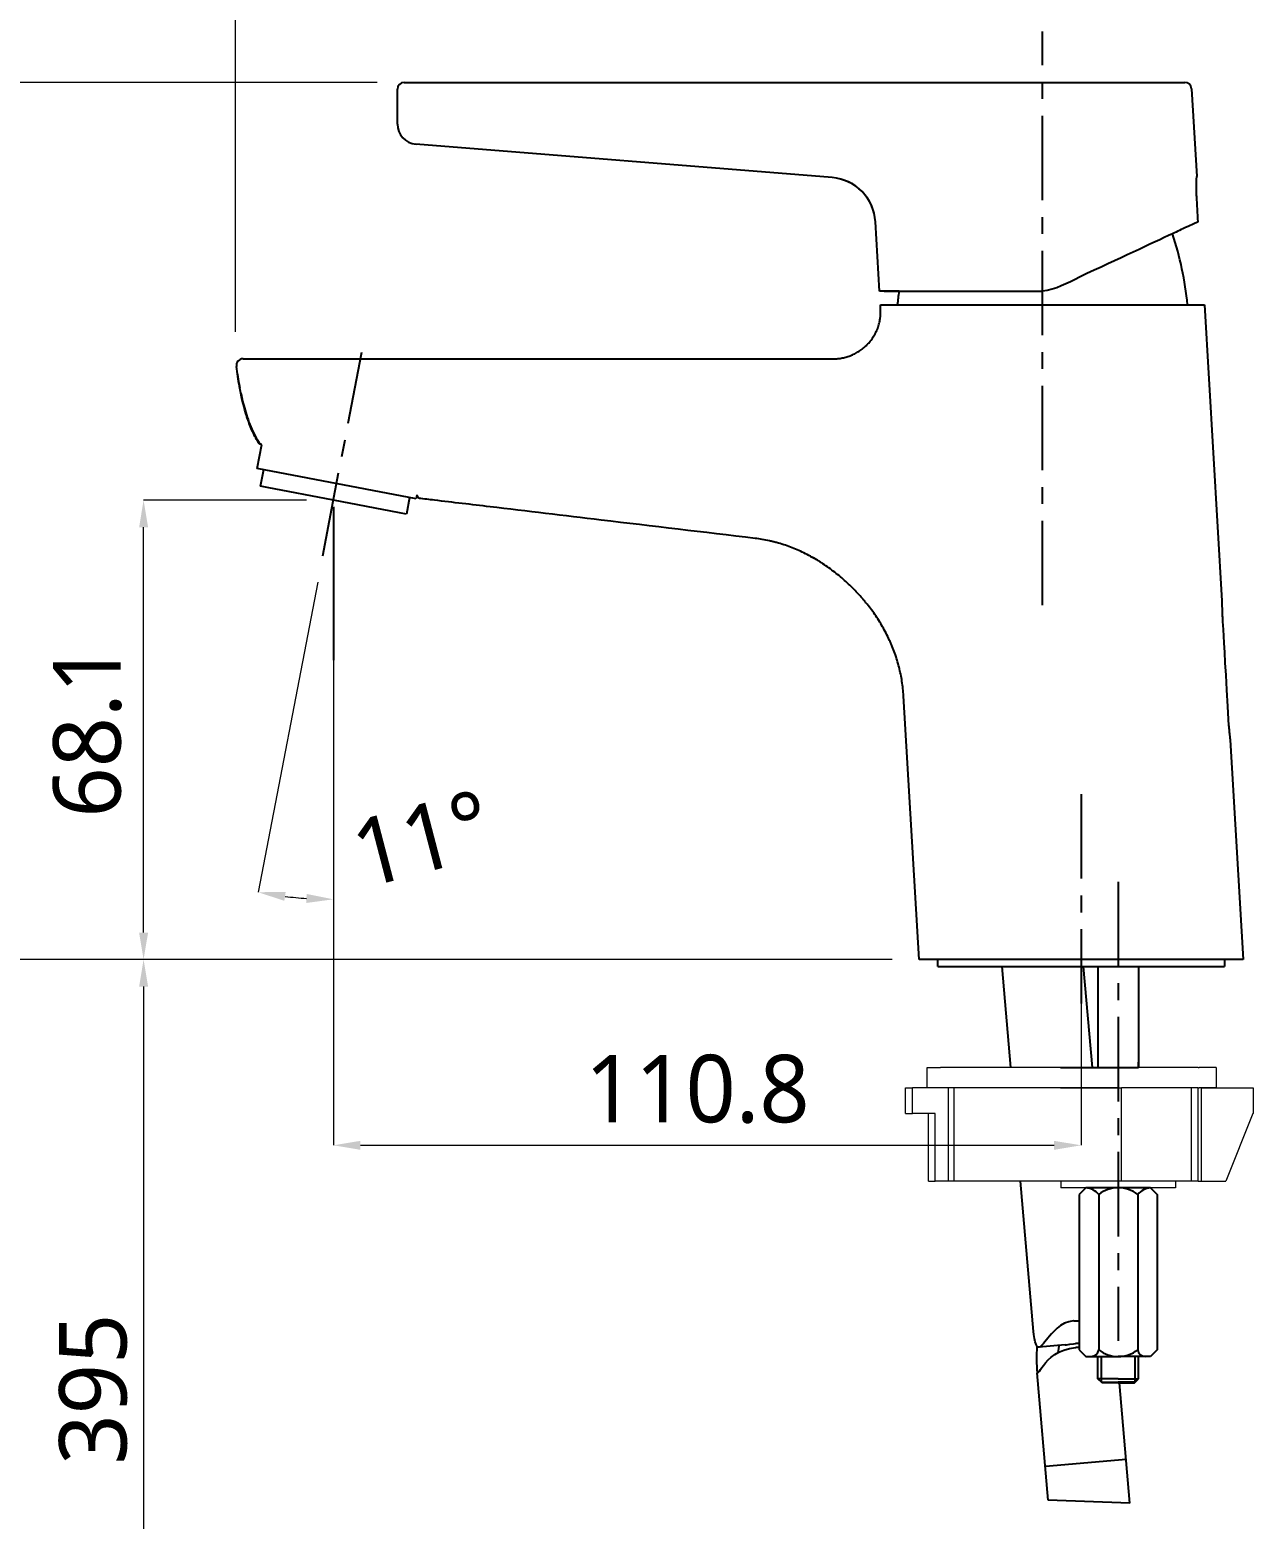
# Model space of a CAD drawing. Extents: x 0 to 790, y 0 to 579.
# Drawn here: x 338.8 to 520.1, y 165 to 385.6 of the extents above; entities that cross this region are included whole.
import ezdxf

# ---------------------------------------------------------------- set-up
doc = ezdxf.new("R2010")
doc.units = 0
doc.header["$LTSCALE"] = 10
doc.header["$MEASUREMENT"] = 0
doc.header["$PDMODE"] = 3
doc.header["$PDSIZE"] = -10
doc.linetypes.add('CENTER', pattern=[2, 1.25, -0.25, 0.25, -0.25])
doc.layers.get('0').update_dxf_attribs({"linetype": 'CONTINUOUS'})
doc.layers.get('DEFPOINTS').update_dxf_attribs({"linetype": 'CONTINUOUS'})
doc.layers.add('1', color=7, linetype='CONTINUOUS')
doc.layers.add('DEF_LAYER_ASSEM_MEMBER', color=7, linetype='CONTINUOUS')
doc.layers.add('치수', color=7, linetype='CONTINUOUS', lineweight=25)
doc.styles.add('Daelim Dimension', font='')
doc.styles.get('Daelim Dimension').set_extended_font_data('NanumGothic')
doc.dimstyles.new('DEFAULT', dxfattribs={"dimscale": 2, "dimtxt": 2, "dimasz": 2, "dimexe": 0, "dimexo": 2, "dimgap": 1, "dimtad": 1, "dimdec": 1, "dimzin": 9, "dimdsep": 46, "dimtxsty": 'Daelim Dimension', "dimcen": 0.5, "dimclrd": 252, "dimclre": 252, "dimclrt": 3, "dimadec": 1, "dimazin": 0, "dimtfac": 1, "dimtdec": 1, "dimtix": 1, "dimtmove": 0, "dimatfit": 3, "dimfxl": 1, "dimtolj": 1, "dimtzin": 1, "dimlwd": 9, "dimlwe": 9, "dimarcsym": 0})

# ---------------------------------------------------------------- blocks, each defined once
blk = doc.blocks.new('*D8')
at = {"color": 5, "lineweight": 9, "ltscale": 0.5, "transparency": 16777216}
for p, q in [((390.29, 377.81), (329.89, 377.81)), ((329.89, 251.86), (329.89, 373.81)), ((466.59, 247.86), (329.89, 247.86))]:
    blk.add_line(p, q, dxfattribs=at)
at = {"color": 5, "ltscale": 0.5, "transparency": 16777216}
for points in [[(329.22, 373.81), (330.55, 373.81), (329.89, 377.81)], [(329.22, 251.86), (330.55, 251.86), (329.89, 247.86)]]:
    blk.add_solid(points, dxfattribs=at)
at = {"layer": 'DEFPOINTS', "color": 0, "ltscale": 0.5, "transparency": 16777216}
for p in [(329.89, 377.81), (394.29, 377.81), (470.59, 247.86)]:
    blk.add_point(p, dxfattribs=at)
at = {"color": 7, "ltscale": 0.5, "transparency": 16777216, "insert": (316.48, 287.52), "char_height": 10, "attachment_point": 1, "rotation": 90, "style": 'Daelim Dimension'}
blk.add_mtext('\\A1;129.9', dxfattribs=at)
blk = doc.blocks.new('*D4')
at = {"color": 5, "lineweight": 9, "ltscale": 0.5, "transparency": 16777216}
for p, q in [((379.82, 315.91), (355.69, 315.91)), ((355.69, 251.86), (355.69, 311.91)), ((466.59, 247.86), (355.69, 247.86))]:
    blk.add_line(p, q, dxfattribs=at)
at = {"color": 5, "ltscale": 0.5, "transparency": 16777216}
for points in [[(355.03, 311.91), (356.36, 311.91), (355.69, 315.91)], [(355.03, 251.86), (356.36, 251.86), (355.69, 247.86)]]:
    blk.add_solid(points, dxfattribs=at)
at = {"layer": 'DEFPOINTS', "color": 0, "ltscale": 0.5, "transparency": 16777216}
for p in [(355.69, 315.91), (383.82, 315.91), (470.59, 247.86)]:
    blk.add_point(p, dxfattribs=at)
at = {"color": 7, "ltscale": 0.5, "transparency": 16777216, "insert": (342.29, 268.9), "char_height": 10, "attachment_point": 1, "rotation": 90, "style": 'Daelim Dimension'}
blk.add_mtext('\\A1;68.1', dxfattribs=at)
blk = doc.blocks.new('*D5')
at = {"color": 5, "lineweight": 9, "ltscale": 0.5, "transparency": 16777216}
for p, q in [((369.32, 340.86), (369.32, 410.42)), ((373.32, 410.42), (484.86, 410.42)), ((488.86, 393.38), (488.86, 410.42))]:
    blk.add_line(p, q, dxfattribs=at)
at = {"color": 5, "ltscale": 0.5, "transparency": 16777216}
for points in [[(373.32, 411.08), (373.32, 409.75), (369.32, 410.42)], [(484.86, 411.08), (484.86, 409.75), (488.86, 410.42)]]:
    blk.add_solid(points, dxfattribs=at)
at = {"layer": 'DEFPOINTS', "color": 0, "ltscale": 0.5, "transparency": 16777216}
for p in [(488.86, 410.42), (488.86, 389.38), (369.32, 336.86)]:
    blk.add_point(p, dxfattribs=at)
at = {"color": 7, "ltscale": 0.5, "transparency": 16777216, "insert": (411.12, 423.82), "char_height": 10, "attachment_point": 1, "style": 'Daelim Dimension'}
blk.add_mtext('\\A1;119.5', dxfattribs=at)
blk = doc.blocks.new('*D6')
at = {"color": 5, "lineweight": 9, "ltscale": 0.5, "transparency": 16777216}
for p, q in [((383.82, 311.91), (383.82, 220.35)), ((494.59, 242.36), (494.59, 220.35)), ((387.82, 220.35), (490.59, 220.35))]:
    blk.add_line(p, q, dxfattribs=at)
at = {"color": 5, "ltscale": 0.5, "transparency": 16777216}
for points in [[(387.82, 221.01), (387.82, 219.68), (383.82, 220.35)], [(490.59, 221.01), (490.59, 219.68), (494.59, 220.35)]]:
    blk.add_solid(points, dxfattribs=at)
at = {"layer": 'DEFPOINTS', "color": 0, "ltscale": 0.5, "transparency": 16777216}
for p in [(383.82, 315.91), (494.59, 246.36), (494.59, 220.35)]:
    blk.add_point(p, dxfattribs=at)
at = {"color": 7, "ltscale": 0.5, "transparency": 16777216, "insert": (421.08, 233.75), "char_height": 10, "attachment_point": 1, "style": 'Daelim Dimension'}
blk.add_mtext('\\A1;110.8', dxfattribs=at)
blk = doc.blocks.new('*D7')
at = {"color": 5, "lineweight": 9, "ltscale": 0.5, "transparency": 16777216}
for p, q in [((383.82, 311.86), (383.82, 256.79)), ((381.49, 303.75), (372.69, 257.84))]:
    blk.add_line(p, q, dxfattribs=at)
blk.add_arc((383.82, 315.91), 59.13, 263.028, 266.1231, dxfattribs=at)
at = {"color": 5, "ltscale": 0.5, "transparency": 16777216}
for points in [[(376.54, 256.56), (376.74, 257.88), (372.69, 257.84)], [(379.84, 257.59), (379.8, 256.25), (383.82, 256.79)]]:
    blk.add_solid(points, dxfattribs=at)
at = {"layer": 'DEFPOINTS', "color": 0, "ltscale": 0.5, "transparency": 16777216}
for p in [(388.02, 337.85), (383.82, 315.96), (383.82, 315.86), (382.24, 307.68), (376.37, 257.26)]:
    blk.add_point(p, dxfattribs=at)
at = {"color": 7, "ltscale": 0.5, "transparency": 16777216, "insert": (396.91, 265.8), "char_height": 10, "attachment_point": 5, "rotation": 14.6467, "style": 'Daelim Dimension'}
blk.add_mtext('\\A1;11%%D', dxfattribs=at)
blk = doc.blocks.new('*D9')
at = {"color": 5, "lineweight": 9, "ltscale": 0.5, "transparency": 16777216}
for p, q in [((369.17, 247.86), (355.69, 247.86)), ((355.69, 243.86), (355.69, 124.61)), ((486.23, 120.61), (355.69, 120.61))]:
    blk.add_line(p, q, dxfattribs=at)
at = {"color": 5, "ltscale": 0.5, "transparency": 16777216}
for points in [[(355.03, 243.86), (356.36, 243.86), (355.69, 247.86)], [(355.03, 124.61), (356.36, 124.61), (355.69, 120.61)]]:
    blk.add_solid(points, dxfattribs=at)
at = {"layer": 'DEFPOINTS', "color": 0, "ltscale": 0.5, "transparency": 16777216}
for p in [(373.17, 247.86), (355.69, 120.61), (490.23, 120.61)]:
    blk.add_point(p, dxfattribs=at)
at = {"color": 7, "ltscale": 0.5, "transparency": 16777216, "insert": (348.24, 184.23), "char_height": 10, "attachment_point": 5, "rotation": 90, "style": 'Daelim Dimension'}
blk.add_mtext('\\A1;395', dxfattribs=at)

msp = doc.modelspace()

# ---------------------------------------------------------------- linework, layer by layer
at = {"color": 1, "linetype": 'CENTER'}
for p, q in [((488.86, 300.36), (488.86, 385.36)), ((382.24, 307.68), (388.02, 337.85)), ((494.59, 272.36), (494.59, 241.36)), ((500.09, 259.36), (500.09, 191.36))]:
    msp.add_line(p, q, dxfattribs=at)
at = {"color": 0}
for p, q in [((495.31, 214.06), (494.31, 213.06)), ((504.86, 214.06), (500.09, 214.06)), ((504.86, 214.06), (505.86, 213.06)), ((494.31, 213.06), (494.31, 190.06)), ((497.2, 213.06), (497.2, 190.06)), ((502.97, 213.06), (502.97, 190.06)), ((505.86, 213.06), (505.86, 190.06)), ((494.31, 190.06), (495.31, 189.06)), ((505.86, 190.06), (504.86, 189.06)), ((495.31, 189.06), (500.09, 189.06)), ((504.86, 189.06), (500.09, 189.06))]:
    msp.add_line(p, q, dxfattribs=at)
for centre, radius, start, end in [((495.07, 211.31), 2.76, 39.3135, 84.8383), ((500.09, 209.39), 4.67, 90, 128.2132), ((500.09, 209.39), 4.67, 51.7868, 90), ((505.11, 211.31), 2.76, 95.1617, 140.6865), ((496.07, 190.2), 1.14, 271.0144, 352.8506), ((500.09, 193.73), 4.67, 231.7868, 270), ((500.09, 193.73), 4.67, 270, 308.2132), ((504.11, 190.2), 1.14, 187.1494, 268.9856)]:
    msp.add_arc(centre, radius, start, end, dxfattribs=at)
at = {"layer": '1'}
for p, q in [((394.29, 377.81), (509.95, 377.81)), ((393.29, 371.63), (393.29, 376.81)), ((510.95, 376.87), (511.72, 363.86)), ((457.69, 363.71), (396.05, 368.64)), ((464.73, 346.86), (464.12, 357.15)), ((511.92, 357.16), (511.18, 356.81)), ((465.43, 346.86), (464.73, 346.86)), ((464.88, 344.27), (464.85, 344.86)), ((464.85, 344.86), (512.85, 344.86)), ((512.85, 344.86), (515.44, 301)), ((370.43, 336.86), (457.89, 336.86)), ((372.51, 320.62), (373.19, 324.16)), ((372.51, 320.62), (372.5, 320.63)), ((396.07, 316.11), (372.5, 320.63)), ((373.02, 317.98), (373.49, 320.44)), ((374.01, 317.79), (373.02, 317.98)), ((383.82, 315.91), (374.01, 317.79)), ((383.82, 315.96), (383.82, 315.86)), ((393.63, 314.03), (383.82, 315.91)), ((395.09, 316.3), (394.62, 313.84)), ((396.17, 316.66), (396.07, 316.11)), ((396.07, 316.11), (396.07, 316.11)), ((383.82, 314.91), (383.82, 292.2)), ((394.62, 313.84), (393.63, 314.03)), ((470.59, 247.86), (468.28, 286.91)), ((516.66, 280.43), (518.59, 247.86)), ((518.59, 247.86), (470.59, 247.86)), ((473.34, 247.86), (473.09, 247.86)), ((473.34, 246.86), (473.34, 247.86)), ((516.09, 247.86), (515.84, 247.86)), ((515.84, 247.86), (515.84, 246.86)), ((473.34, 246.86), (515.84, 246.86)), ((482.84, 246.86), (484.15, 231.86)), ((494.89, 246.86), (496.21, 231.86)), ((497.09, 246.86), (497.09, 231.86)), ((503.09, 246.86), (503.09, 231.86)), ((503.09, 231.86), (503.09, 232.67)), ((487.54, 192.79), (485.59, 215.06)), ((504.86, 214.06), (495.31, 214.06)), ((492.78, 194.21), (492.13, 193.98)), ((493.43, 194.33), (492.78, 194.21)), ((493.46, 194.33), (493.43, 194.33)), ((493.49, 194.33), (494.15, 194.33)), ((494.15, 194.33), (494.31, 194.3)), ((487.59, 192.3), (487.54, 192.78)), ((487.68, 191.72), (487.59, 192.3)), ((489.9, 192.09), (489.65, 191.77)), ((490.21, 192.44), (489.9, 192.09)), ((490.58, 192.84), (490.21, 192.44)), ((491.02, 193.26), (490.58, 192.84)), ((491.54, 193.64), (491.02, 193.26)), ((492.13, 193.98), (491.54, 193.64)), ((487.78, 191.22), (487.68, 191.72)), ((487.92, 190.82), (487.78, 191.22)), ((488.07, 190.55), (487.92, 190.82)), ((488.01, 190.05), (488, 189.54)), ((488.04, 190.6), (488.01, 190.05)), ((488.24, 190.44), (488.07, 190.55)), ((488.32, 190.43), (488.24, 190.44)), ((492.22, 190.77), (488.32, 190.43)), ((488.43, 190.46), (488.32, 190.43)), ((488.62, 190.58), (488.43, 190.46)), ((488.82, 190.77), (488.62, 190.58)), ((489.03, 191), (488.82, 190.77)), ((489.23, 191.25), (489.03, 191)), ((489.65, 191.77), (489.23, 191.25)), ((491.2, 189.65), (491.23, 189.91)), ((491.23, 189.91), (491.35, 190.58)), ((491.3, 189.71), (492.03, 190.02)), ((491.35, 190.58), (491.38, 190.7)), ((492.03, 190.02), (492.87, 190.26)), ((492.22, 190.77), (492.43, 190.8)), ((492.43, 190.8), (492.94, 190.87)), ((492.87, 190.26), (493.77, 190.4)), ((492.94, 190.87), (493.48, 190.95)), ((493.48, 190.95), (493.75, 190.97)), ((494.03, 191), (493.75, 190.97)), ((493.77, 190.4), (493.8, 190.4)), ((494.31, 190.42), (493.83, 190.41)), ((494.31, 191.01), (494.03, 191)), ((488, 189.54), (487.99, 189.05)), ((487.99, 189.05), (487.99, 188.57)), ((487.99, 188.57), (488, 188.09)), ((488, 188.09), (488.01, 187.61)), ((488.01, 187.61), (488.03, 187.17)), ((488.77, 187.42), (489.01, 187.75)), ((489.01, 187.75), (489.32, 188.13)), ((489.32, 188.13), (489.72, 188.55)), ((489.72, 188.55), (490.17, 188.96)), ((490.17, 188.96), (490.69, 189.35)), ((490.69, 189.35), (491.3, 189.71)), ((488.03, 187.17), (488.04, 187.1)), ((488.04, 187.1), (488.07, 186.85)), ((488.07, 186.85), (488.12, 186.68)), ((489.73, 167.76), (488.08, 186.65)), ((488.12, 186.68), (488.17, 186.65)), ((488.17, 186.65), (488.19, 186.66)), ((488.19, 186.66), (488.29, 186.74)), ((488.29, 186.74), (488.42, 186.91)), ((488.42, 186.91), (488.57, 187.14)), ((488.57, 187.14), (488.77, 187.42)), ((501.81, 167.34), (500.3, 185.16)), ((489.29, 172.81), (501.24, 173.85)), ((501.81, 167.34), (489.73, 167.76))]:
    msp.add_line(p, q, dxfattribs=at)
at = {"layer": '1', "color": 7, "linetype": 'Continuous', "lineweight": 18}
for p, q in [((471.78, 228.86), (471.78, 231.86)), ((471.78, 231.86), (473.78, 231.86)), ((491.54, 231.86), (473.78, 231.86)), ((500.09, 231.86), (491.54, 231.86)), ((508.97, 231.86), (500.09, 231.86)), ((511.95, 231.86), (508.97, 231.86)), ((511.95, 231.86), (512.09, 231.86)), ((514.59, 231.86), (512.09, 231.86)), ((514.59, 231.86), (514.59, 228.86)), ((468.59, 225.06), (468.59, 228.86)), ((468.59, 228.86), (469.59, 228.86)), ((474.93, 228.86), (469.59, 228.86)), ((475.78, 228.86), (474.93, 228.86)), ((478.1, 228.86), (475.78, 228.86)), ((491.54, 228.86), (478.1, 228.86)), ((491.54, 228.86), (500.59, 228.86)), ((500.09, 228.86), (491.54, 228.86)), ((510.96, 228.86), (500.59, 228.86)), ((511.95, 228.86), (508.97, 228.86)), ((511.95, 228.86), (512.09, 228.86)), ((514.59, 228.86), (512.09, 228.86)), ((512.39, 228.86), (520.09, 228.86)), ((512.39, 228.86), (512.39, 215.06)), ((520.09, 228.86), (520.09, 225.06)), ((468.59, 225.06), (469.59, 225.06)), ((472.96, 225.06), (469.59, 225.06)), ((471.96, 215.06), (471.96, 225.06)), ((520.05, 225.06), (516.05, 215.06)), ((520.09, 225.06), (520.05, 225.06)), ((471.96, 215.06), (472.96, 215.06)), ((474.93, 215.06), (472.96, 215.06)), ((475.78, 215.06), (474.93, 215.06)), ((491.54, 215.06), (475.78, 215.06)), ((510.96, 215.06), (491.54, 215.06)), ((491.59, 215.06), (491.59, 214.06)), ((508.59, 214.06), (491.59, 214.06)), ((508.59, 215.06), (508.59, 214.06)), ((511.93, 215.06), (510.96, 215.06)), ((511.93, 215.06), (512.39, 215.06)), ((512.39, 215.06), (516.05, 215.06))]:
    msp.add_line(p, q, dxfattribs=at)
at = {"layer": '1', "color": 7, "linetype": 'Continuous', "lineweight": 13}
for p, q in [((500.09, 231.86), (500.09, 228.86)), ((469.59, 225.06), (469.59, 228.86)), ((474.93, 215.06), (474.93, 228.86)), ((475.78, 215.06), (475.78, 228.86)), ((500.59, 215.06), (500.59, 228.86)), ((510.96, 215.06), (510.96, 228.86)), ((511.93, 215.06), (511.93, 228.86)), ((472.96, 215.06), (472.96, 225.06))]:
    msp.add_line(p, q, dxfattribs=at)
at = {"layer": '1'}
for centre, radius, start, end in [((394.29, 376.81), 1, 90, 180), ((509.95, 376.81), 1, 3.3863, 90), ((396.29, 371.63), 3, 180, 265.4261), ((457.13, 356.73), 7, 3.3863, 85.4261), ((460.61, 339.86), 50, 5.739, 18.096), ((517.11, 339.86), 50, 171.9524, 174.261), ((370.43, 335.86), 1, 90, 187.6676)]:
    msp.add_arc(centre, radius, start, end, dxfattribs=at)
msp.add_ellipse((457.13, 356.73), major_axis=(-0.56, -6.98), ratio=0.999996, start_param=1.709593, end_param=3.13853, dxfattribs=at)
for points, knots in [([(511.71, 360.91), (511.7, 361.01), (511.7, 361.11), (511.69, 361.3), (511.68, 361.49), (511.67, 361.68), (511.67, 361.79), (511.67, 361.82), (511.67, 361.86), (511.67, 361.89), (511.67, 361.96), (511.67, 362), (511.67, 362.13), (511.67, 362.31), (511.67, 362.47), (511.67, 362.59), (511.67, 362.65), (511.67, 362.71), (511.67, 362.75), (511.67, 362.77), (511.67, 362.86), (511.68, 363), (511.69, 363.2), (511.69, 363.31), (511.69, 363.38), (511.69, 363.39), (511.69, 363.42), (511.7, 363.43), (511.7, 363.47), (511.7, 363.49), (511.7, 363.56), (511.71, 363.64), (511.71, 363.71), (511.71, 363.75), (511.71, 363.77), (511.71, 363.78), (511.72, 363.79), (511.72, 363.8), (511.72, 363.82), (511.72, 363.85), (511.72, 363.86), (511.72, 363.86), (511.72, 363.86)], [0, 0, 0, 0, 0.062457, 0.062457, 0.124915, 0.187372, 0.187372, 0.202986, 0.202986, 0.218601, 0.218601, 0.249829, 0.249829, 0.312287, 0.374744, 0.374744, 0.405973, 0.421587, 0.421587, 0.437201, 0.437201, 0.499659, 0.562116, 0.624573, 0.624573, 0.640188, 0.640188, 0.655802, 0.655802, 0.687031, 0.687031, 0.749488, 0.811945, 0.811945, 0.843174, 0.858788, 0.858788, 0.874403, 0.874403, 0.93686, 0.999317, 1, 1, 1, 1]), ([(511.18, 356.81), (510.97, 356.71), (510.6, 356.54), (510.06, 356.29), (509.54, 356.05), (508.9, 355.75), (508.12, 355.38), (505.14, 353.99), (500.22, 351.7), (494.36, 348.97)], [0, 0, 0, 0, 0.508963, 0.508963, 0.508963, 1, 1, 1, 2.884322, 2.884322, 2.884322, 2.884322]), ([(467.62, 346.86), (467.35, 346.86), (467.11, 346.86), (466.89, 346.86), (465.91, 346.86), (465.43, 346.86), (465.43, 346.86), (465.43, 346.86), (476.5, 346.86), (488.86, 346.86)], [0, 0, 0, 0, 0.184591, 0.184591, 0.184591, 1, 1, 1, 4.887437, 4.887437, 4.887437, 4.887437]), ([(372.8, 324.28), (372.67, 324.49), (372.2, 325.29), (371.66, 326.45), (371.23, 327.58), (371.01, 328.24), (370.49, 329.89), (369.93, 332.38), (369.57, 334.74), (369.44, 335.73)], [0, 0, 0, 0, 0.060442, 0.232884, 0.319105, 0.362215, 0.405326, 0.750209, 1, 1, 1, 1]), ([(369.6, 334.58), (369.67, 334.09), (369.78, 333.42), (369.91, 332.74), (369.95, 332.54)], [0, 0, 0, 0, 0.719855, 1, 1, 1, 1]), ([(370.12, 331.7), (370.19, 331.33), (370.38, 330.51), (370.72, 329.22), (371.16, 327.83), (371.72, 326.42), (372.31, 325.2), (372.76, 324.5), (372.95, 324.23)], [0, 0, 0, 0, 0.141349, 0.313769, 0.496699, 0.687132, 0.878911, 1, 1, 1, 1]), ([(373.19, 324.16), (373.19, 324.16), (373.18, 324.16), (373.18, 324.16), (373.16, 324.17), (373.14, 324.17), (373.1, 324.18), (373.08, 324.19), (373.04, 324.2), (373.02, 324.2), (372.93, 324.23), (372.88, 324.25), (372.83, 324.27), (372.81, 324.28), (372.8, 324.28), (372.8, 324.28), (372.8, 324.28)], [-0.011163, -0.011163, -0.011163, -0.011163, 0, 0, 0, 0.081049, 0.081049, 0.172837, 0.172837, 0.264626, 0.264626, 0.63178, 0.63178, 0.815357, 0.998934, 1, 1, 1, 1]), ([(396.5, 316.19), (396.5, 316.19), (396.5, 316.19), (396.49, 316.2), (396.46, 316.24), (396.45, 316.26), (396.43, 316.28), (396.43, 316.29), (396.42, 316.3), (396.41, 316.31), (396.4, 316.33), (396.35, 316.4), (396.31, 316.47), (396.23, 316.58), (396.2, 316.62), (396.18, 316.66), (396.18, 316.66), (396.17, 316.66), (396.17, 316.66)], [0, 0, 0, 0, 0.000089, 0.289792, 0.289792, 0.434644, 0.434644, 0.470857, 0.470857, 0.50707, 0.579495, 0.579495, 0.869199, 0.869199, 1, 1, 1, 1.005574, 1.005574, 1.005574, 1.005574]), ([(446.28, 310.26), (438.68, 311.17), (425.59, 312.72), (409.76, 314.61), (400.77, 315.68), (397.26, 316.09), (396.5, 316.19)], [0, 0, 0, 0, 0.457912, 0.788574, 0.953905, 1, 1, 1, 1]), ([(468.28, 286.91), (468.23, 287.64), (468.16, 288.36), (467.94, 289.78), (467.79, 290.48), (467.44, 291.87), (467.23, 292.56), (466.87, 293.58), (466.74, 293.92), (466.56, 294.34), (466.53, 294.42), (466.46, 294.59), (466.35, 294.84), (466.24, 295.09), (465.86, 295.91), (465.53, 296.55), (464.81, 297.79), (464.43, 298.4), (463.61, 299.58), (463.18, 300.16), (462.6, 300.86), (462.49, 301), (462.25, 301.28), (462.14, 301.42), (461.78, 301.82), (461.53, 302.09), (460.79, 302.87), (460.27, 303.38), (459.21, 304.34), (458.66, 304.8), (457.52, 305.68), (456.94, 306.1), (456.26, 306.55), (456.18, 306.6), (456.03, 306.7), (455.95, 306.75), (455.72, 306.89), (455.26, 307.18), (454.79, 307.45), (453.84, 307.96), (453.19, 308.28), (451.88, 308.85), (451.21, 309.1), (450.18, 309.44), (449.83, 309.54), (449.31, 309.68), (449.13, 309.73), (448.87, 309.79), (448.78, 309.82), (448.6, 309.86), (447.8, 310.04), (447, 310.17), (446.28, 310.26)], [0, 0, 0, 0, 0.0625, 0.0625, 0.125, 0.125, 0.1875, 0.1875, 0.21875, 0.21875, 0.226563, 0.226563, 0.234375, 0.25, 0.25, 0.3125, 0.3125, 0.375, 0.375, 0.4375, 0.4375, 0.453125, 0.453125, 0.46875, 0.46875, 0.5, 0.5, 0.5625, 0.5625, 0.625, 0.625, 0.6875, 0.6875, 0.695313, 0.695313, 0.703125, 0.703125, 0.71875, 0.75, 0.75, 0.8125, 0.8125, 0.875, 0.875, 0.90625, 0.90625, 0.921875, 0.921875, 0.929688, 0.929688, 0.9375, 1, 1, 1, 1]), ([(454.45, 307.63), (454.47, 307.62), (454.64, 307.52), (454.8, 307.43), (454.94, 307.34)], [0, 0, 0, 0, 0.139541, 1, 1, 1, 1]), ([(515.44, 301), (515.44, 301), (515.44, 301), (515.44, 300.97), (515.44, 300.96), (515.44, 300.92), (515.44, 300.91), (515.45, 300.88), (515.45, 300.87), (515.45, 300.83), (515.45, 300.79), (515.45, 300.74), (515.45, 300.72), (515.45, 300.68), (515.45, 300.66), (515.45, 300.6), (515.45, 300.56), (515.46, 300.43), (515.46, 300.33), (515.46, 300.19), (515.46, 300.14), (515.46, 300.04), (515.47, 299.99), (515.47, 299.83), (515.47, 299.73), (515.48, 299.52), (515.48, 299.41), (515.49, 299.2), (515.49, 299.09), (515.5, 298.77), (515.5, 298.57), (516.45, 282.52)], [0, 0, 0, 0, 0.050772, 0.050772, 0.101543, 0.101543, 0.126929, 0.126929, 0.152315, 0.152315, 0.203087, 0.203087, 0.228473, 0.228473, 0.253859, 0.253859, 0.30463, 0.30463, 0.406174, 0.406174, 0.456946, 0.456946, 0.507717, 0.507717, 0.609261, 0.609261, 0.710804, 0.710804, 0.812348, 0.812348, 1, 1, 1, 1]), ([(464.55, 298.18), (464.6, 298.11), (464.67, 298), (464.74, 297.89), (464.76, 297.86)], [0, 0, 0, 0, 0.70381, 1, 1, 1, 1]), ([(516.45, 282.52), (516.45, 282.43), (516.46, 282.35), (516.48, 282.15), (516.49, 282.05), (516.51, 281.84), (516.52, 281.73), (516.54, 281.53), (516.55, 281.43), (516.57, 281.25), (516.58, 281.15), (516.6, 281.02), (516.6, 280.98), (516.61, 280.9), (516.61, 280.86), (516.62, 280.8), (516.62, 280.78), (516.63, 280.74), (516.63, 280.73), (516.63, 280.67), (516.64, 280.64), (516.64, 280.6), (516.64, 280.58), (516.65, 280.56), (516.65, 280.54), (516.65, 280.51), (516.65, 280.49), (516.66, 280.46), (516.66, 280.45), (516.66, 280.44), (516.66, 280.44), (516.66, 280.43), (516.66, 280.43), (516.66, 280.43), (516.66, 280.43), (516.66, 280.43)], [0, 0, 0, 0, 0.092849, 0.092849, 0.20776, 0.20776, 0.322672, 0.322672, 0.437583, 0.437583, 0.552495, 0.552495, 0.609951, 0.609951, 0.667407, 0.667407, 0.696135, 0.696135, 0.724863, 0.724863, 0.782318, 0.782318, 0.811046, 0.811046, 0.839774, 0.839774, 0.89723, 0.89723, 0.954686, 0.954686, 0.96905, 0.96905, 0.983414, 0.983414, 1, 1, 1, 1])]:
    msp.add_open_spline(points, degree=3, knots=knots, dxfattribs=at)
for points in [[(511.92, 357.16), (511.85, 358.41), (511.78, 359.66), (511.71, 360.91)], [(494.36, 348.97), (492.57, 348.03), (490.78, 347.1), (488.86, 346.86)]]:
    msp.add_open_spline(points, degree=3, dxfattribs=at)
msp.add_rational_spline([(457.89, 336.86), (465.32, 336.86), (464.88, 344.27)], [1, 0.685905138998, 1], degree=2, dxfattribs=at)
at = {"layer": 'DEF_LAYER_ASSEM_MEMBER', "color": 7, "linetype": 'Continuous'}
for p, q in [((497.09, 185.76), (497.09, 189.06)), ((503.09, 185.76), (503.09, 189.06)), ((497.69, 185.16), (497.09, 185.76)), ((500.09, 185.76), (497.09, 185.76)), ((500.09, 185.76), (503.09, 185.76)), ((502.49, 185.16), (503.09, 185.76)), ((497.59, 185.26), (500.09, 185.26)), ((500.09, 185.16), (497.69, 185.16)), ((502.59, 185.26), (500.09, 185.26)), ((500.09, 185.16), (502.49, 185.16))]:
    msp.add_line(p, q, dxfattribs=at)
at = {"layer": 'DEF_LAYER_ASSEM_MEMBER', "color": 2, "linetype": 'Continuous'}
for p, q in [((497.59, 185.26), (497.59, 189.06)), ((502.59, 185.26), (502.59, 189.06))]:
    msp.add_line(p, q, dxfattribs=at)
at = {"layer": '치수'}
msp.add_line((491.54, 231.86), (503.09, 231.86), dxfattribs=at)

# ---------------------------------------------------------------- dimensions: what is measured, and where the dimension line sits
at = {"color": 5, "ltscale": 0.5}
for base, p1, p2, picture, middle in [((488.86, 410.42), (369.32, 336.86), (488.86, 389.38), '*D5', (429.09, 410.42)), ((494.59, 220.35), (383.82, 315.91), (494.59, 246.36), '*D6', (439.2, 220.35))]:
    dim = msp.add_linear_dim(base=base, p1=p1, p2=p2, dimstyle='DEFAULT', override={"dimtxt": 5, "dimclrd": 5, "dimclre": 5, "dimclrt": 7}, dxfattribs=at)
    dim.commit()
    dim.dimension.update_dxf_attribs({"geometry": picture, "text_midpoint": middle, "dimtype": 160})
for base, p2, picture, middle in [((329.8854, 377.8066), (394.2911, 377.8066), '*D8', (329.8854, 305.5782)), ((355.6945, 315.9121), (383.8187, 315.9121), '*D4', (355.6945, 281.8864))]:
    dim = msp.add_linear_dim(base=base, p1=(470.587, 247.8608), p2=p2, angle=90, dimstyle='DEFAULT', override={"dimtxt": 5, "dimclrd": 5, "dimclre": 5, "dimclrt": 7}, dxfattribs=at)
    dim.commit()
    dim.dimension.update_dxf_attribs({"geometry": picture, "text_midpoint": middle, "dimtype": 160})
dim = msp.add_angular_dim_2l(base=(376.37, 257.26), line1=((383.82, 315.96), (383.82, 315.86)), line2=((382.24, 307.68), (388.02, 337.85)), text='11%%D', dimstyle='DEFAULT', override={"dimtxt": 5, "dimclrd": 5, "dimclre": 5, "dimclrt": 7}, dxfattribs=at)
dim.commit()
dim.dimension.update_dxf_attribs({"geometry": '*D7', "text_midpoint": (398.77, 258.71), "dimtype": 162})
dim = msp.add_linear_dim(base=(355.69, 120.61), p1=(373.17, 247.86), p2=(490.23, 120.61), angle=90, text='395', dimstyle='DEFAULT', override={"dimtxt": 5, "dimclrd": 5, "dimclre": 5, "dimclrt": 7}, dxfattribs=at)
dim.commit()
dim.dimension.update_dxf_attribs({"geometry": '*D9', "text_midpoint": (348.24, 184.23)})

doc.saveas('drawing.dxf')
